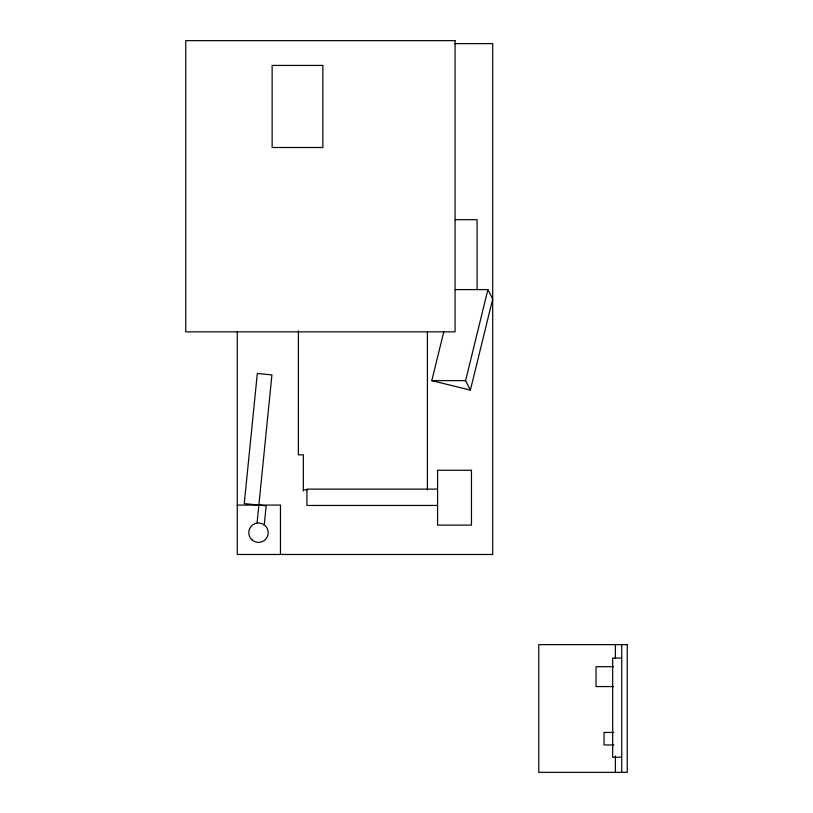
<?xml version="1.0" encoding="UTF-8"?>
<svg xmlns="http://www.w3.org/2000/svg" width="813" height="813" viewBox="0 0 813 813"><rect width="100%" height="100%" fill="white"/><g stroke="black" fill="none" stroke-linecap="round" stroke-linejoin="round"><path stroke-width="1.22" d="M257.02 523.501L271.928 374.925L257.315 373.462L244.246 503.603L266.176 505.808L264.205 525.462M455.361 289.601L487.902 289.601L492.698 299.052L470.392 390.108L431.805 380.657L443.868 331.44M470.392 390.108L465.605 380.657L487.902 289.601M454.762 43.628L492.698 43.628L492.698 554.476L237.274 554.476L237.274 331.369M455.321 219.693L477.099 219.693L477.099 289.601M431.805 380.657L465.605 380.657M437.465 489.121L306.928 489.121L306.928 505.452L437.577 505.452M303.34 489.833L307.141 489.833M237.274 505.076L280.465 505.076L280.465 554.476M621.173 658.093L612.667 658.093L612.667 757.218L621.173 757.218M613.52 666.701L596.041 666.701L596.041 686.579L613.52 686.579M613.815 732.442L604.039 732.442L604.039 744.962L613.815 744.962M621.732 644.638L621.732 772.35M615.39 644.638L615.39 658.55M615.39 755.907L615.39 772.35M427.414 331.887L427.414 489.833M303.34 491.042L303.34 454.823L298.361 454.823L298.401 330.84M455.067 40.65L185.75 40.65L185.75 331.856L455.067 331.856L455.067 40.65M322.852 65.426L272.121 65.426L272.121 147.499L322.852 147.499L322.852 65.426M471.469 470.27L437.577 470.27L437.577 525.117L471.469 525.117L471.469 470.27M627.25 644.638L538.765 644.638L538.765 772.35L627.25 772.35L627.25 644.638M251.847 539.761A9.705 9.705 0 0 0 267.944 534.913A9.705 9.705 0 0 0 255.699 523.399A9.705 9.705 0 0 0 251.847 539.761"/></g></svg>
